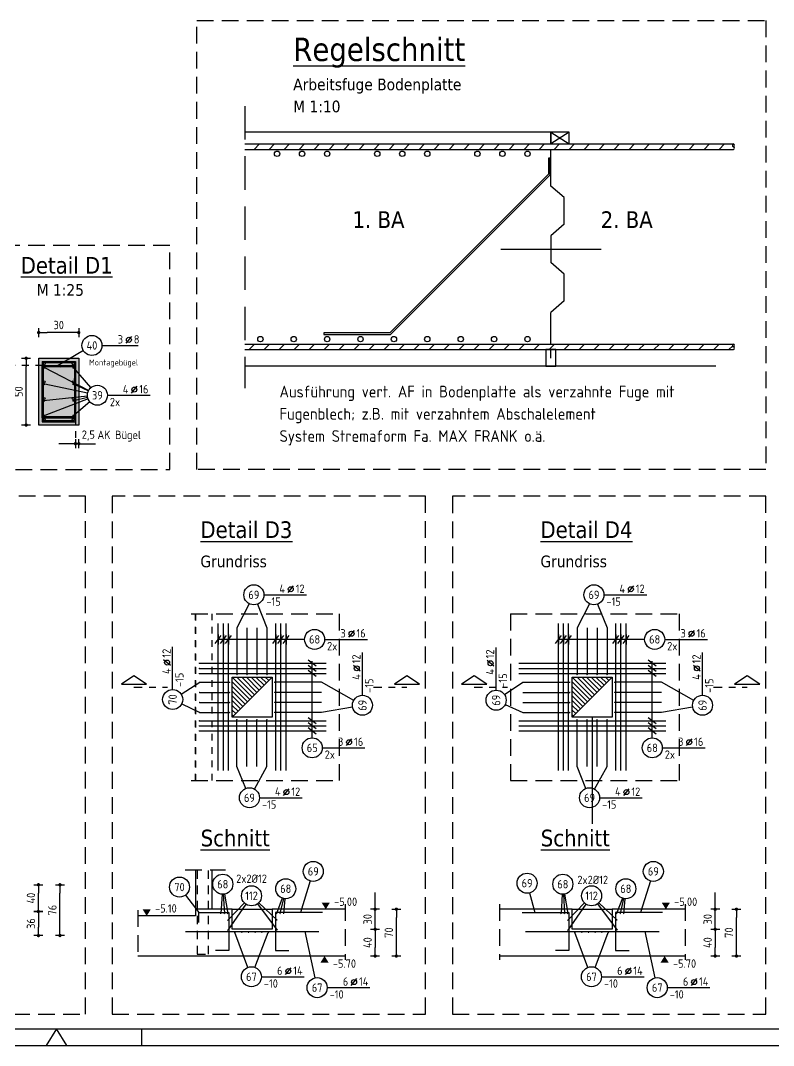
# Model space of a CAD drawing. Extents: x -59 to 99, y -34 to 56.
# Drawn here: x 38.64 to 49.92, y 0 to 15.34 of the extents above; entities that cross this region are included whole.
import ezdxf
from ezdxf.enums import TextEntityAlignment as Align

# ---------------------------------------------------------------- set-up
doc = ezdxf.new("R2010")
doc.units = 0
doc.header["$LTSCALE"] = 0.5
for name, pattern in [('AUSGEZOGEN', [1000.01, 1000, 0.01]), ('DASHDOTSMALL', [1.05, 0.5, -0.25, 0.05, -0.25]), ('DASHED', [0.75, 0.5, -0.25]), ('DASHEDX2', [1.5, 1, -0.5]), ('DOT', [0.175, 0.05, -0.125]), ('HIDDEN', [0.375, 0.25, -0.125]), ('HIDDEN2', [0.187, 0.125, -0.062]), ('HIDDENX2', [0.75, 0.5, -0.25]), ('PUNKT', [0.175, 0.05, -0.125]), ('STRICHLINIE', [0.75, 0.5, -0.25]), ('STRICHPUNKT2', [0.55, 0.25, -0.125, 0.05, -0.125])]:
    doc.linetypes.add(name, pattern=pattern)
for name, color, linetype in [('AFB', 7, 'Continuous'), ('AFU', 7, 'Continuous'), ('BETON', 7, 'Continuous'), ('DETAIL', 7, 'Continuous'), ('DRUEBER', 7, 'Continuous'), ('grau_dunkel', 7, 'Continuous'), ('grau_mittel', 7, 'Continuous'), ('HILFE', 7, 'Continuous'), ('koten', 7, 'Continuous'), ('MASSE', 7, 'Continuous'), ('OBJEKT', 7, 'Continuous'), ('RAHMEN', 7, 'Continuous'), ('RND', 7, 'Continuous'), ('RND-1', 7, 'Continuous'), ('SCHNITTE', 7, 'Continuous'), ('SCHRAFF', 7, 'Continuous'), ('SFP_Hilfe', 7, 'Continuous'), ('STAHL', 7, 'Continuous'), ('TEXT', 7, 'Continuous'), ('Versprung oberseitig', 7, 'Continuous')]:
    doc.layers.add(name, color=color, linetype=linetype)
doc.layers.add('NOPLOT', color=7, linetype='Continuous', plot=False)
doc.styles.add('helv', font='tahoma.ttf')
doc.styles.add('txt', font='isocp.shx')
doc.linetypes.add('AFU_50K', pattern='A,0.15,["/",Standard,S=0.2,R=0,X=-0.01,Y=-0.1],0.07,["/",Standard,S=0.2,R=0,X=-0.01,Y=-0.1],0.15', length=0.37)
doc.dimstyles.new('DOT_I', dxfattribs={"dimscale": 0.5, "dimtxt": 0.25, "dimasz": 0.25, "dimexe": 0.1, "dimexo": 0.3, "dimgap": 0.1, "dimtad": 1, "dimdec": 3, "dimzin": 3, "dimtxsty": 'txt', "dimblk": 'DOT', "dimblk1": 'DOT', "dimblk2": 'DOT', "dimsah": 1, "dimcen": 0.1, "dimse1": 1, "dimse2": 1, "dimazin": 0, "dimtfac": 1, "dimtdec": 4, "dimtix": 1, "dimtmove": 2, "dimatfit": 3, "dimfxl": 0, "dimtvp": 1, "dimtolj": 1, "dimtzin": 0, "dimarcsym": 0})
pattern_1 = [(45, (-157.40828, 42.63199), (-0.1122532, 0.1122532), [])]

# ---------------------------------------------------------------- blocks, each defined once
blk = doc.blocks.new('DOT')
at = {"layer": 'MASSE', "color": 7, "linetype": 'Continuous'}
for p, q in [((0, 0), (-1, 0)), ((0, 0.54), (0, -0.54))]:
    blk.add_line(p, q, dxfattribs=at)
at = {"layer": 'MASSE', "color": 7, "linetype": 'Continuous', "const_width": 0.2}
blk.add_lwpolyline([(-0.1, 0, 1), (0.1, 0, 1)], format="xyb", close=True, dxfattribs=at)
blk = doc.blocks.new('*D42')
at = {"layer": 'Defpoints', "color": 0, "linetype": 'AUSGEZOGEN', "transparency": 16777216}
for p in [(38.725, 10.283), (38.725, 10.283), (38.725, 9.283)]:
    blk.add_point(p, dxfattribs=at)
at = {"layer": 'MASSE', "color": 0, "linetype": 'AUSGEZOGEN', "lineweight": -2, "transparency": 16777216}
blk.add_line((38.725, 9.408), (38.725, 10.158), dxfattribs=at)
at = {"layer": 'MASSE', "color": 0, "linetype": 'AUSGEZOGEN', "lineweight": -2, "transparency": 16777216, "xscale": 0.125, "yscale": 0.125, "zscale": 0.125}
for p, rotation in [((38.725, 10.283), 90), ((38.725, 9.283), 270)]:
    blk.add_blockref('DOT', p, dxfattribs=dict(at, rotation=rotation))
at = {"layer": 'MASSE', "color": 0, "linetype": 'AUSGEZOGEN', "transparency": 16777216, "insert": (38.612, 9.783), "char_height": 0.125, "attachment_point": 5, "rotation": 90, "style": 'txt'}
blk.add_mtext('\\A1;50', dxfattribs=at)
blk = doc.blocks.new('*D43')
at = {"layer": 'Defpoints', "color": 0, "linetype": 'AUSGEZOGEN', "transparency": 16777216}
for p in [(38.913, 10.667), (38.913, 10.667), (39.513, 10.667)]:
    blk.add_point(p, dxfattribs=at)
at = {"layer": 'MASSE', "color": 0, "linetype": 'AUSGEZOGEN', "lineweight": -2, "transparency": 16777216}
blk.add_line((39.388, 10.667), (39.038, 10.667), dxfattribs=at)
at = {"layer": 'MASSE', "color": 0, "linetype": 'AUSGEZOGEN', "lineweight": -2, "transparency": 16777216, "xscale": 0.125, "yscale": 0.125, "zscale": 0.125, "rotation": 180}
blk.add_blockref('DOT', (38.913, 10.667), dxfattribs=at)
at = {"layer": 'MASSE', "color": 0, "linetype": 'AUSGEZOGEN', "lineweight": -2, "transparency": 16777216, "xscale": 0.125, "yscale": 0.125, "zscale": 0.125}
blk.add_blockref('DOT', (39.513, 10.667), dxfattribs=at)
at = {"layer": 'MASSE', "color": 0, "linetype": 'AUSGEZOGEN', "transparency": 16777216, "insert": (39.213, 10.78), "char_height": 0.125, "attachment_point": 5, "style": 'txt'}
blk.add_mtext('\\A1;30', dxfattribs=at)
blk = doc.blocks.new('*D45')
at = {"layer": 'Defpoints', "color": 0, "linetype": 'AUSGEZOGEN', "transparency": 16777216}
for p in [(39.463, 9.004), (39.463, 9.004), (39.513, 9.004)]:
    blk.add_point(p, dxfattribs=at)
at = {"layer": 'MASSE', "color": 0, "linetype": 'AUSGEZOGEN', "lineweight": -2, "transparency": 16777216}
for p, q in [((39.338, 9.004), (39.213, 9.004)), ((39.513, 9.004), (39.463, 9.004)), ((39.638, 9.004), (39.763, 9.004))]:
    blk.add_line(p, q, dxfattribs=at)
at = {"layer": 'MASSE', "color": 0, "linetype": 'AUSGEZOGEN', "lineweight": -2, "transparency": 16777216, "xscale": 0.125, "yscale": 0.125, "zscale": 0.125}
blk.add_blockref('DOT', (39.463, 9.004), dxfattribs=at)
at = {"layer": 'MASSE', "color": 0, "linetype": 'AUSGEZOGEN', "lineweight": -2, "transparency": 16777216, "xscale": 0.125, "yscale": 0.125, "zscale": 0.125, "rotation": 180}
blk.add_blockref('DOT', (39.513, 9.004), dxfattribs=at)
at = {"layer": 'MASSE', "color": 0, "linetype": 'AUSGEZOGEN', "transparency": 16777216, "insert": (39.656, 9.126), "char_height": 0.125, "attachment_point": 5, "style": 'txt'}
blk.add_mtext('\\A1;2,5', dxfattribs=at)
blk = doc.blocks.new('RND_LEI')
at = {"layer": 'RND', "color": 7, "linetype": 'Continuous'}
blk.add_line((1.022, 0.066), (1.19, 0.27), dxfattribs=at)
for centre, radius in [((0, 0), 0.3), ((1.106, 0.168), 0.075)]:
    blk.add_circle(centre, radius, dxfattribs=at)
at = {"layer": 'RND', "color": 7, "linetype": 'Continuous', "style": 'txt'}
blk.add_attdef('ANZ', text='', height=0.25, dxfattribs=at).set_placement((0.931, 0.057), align=Align.RIGHT)
for tag, p in [('DUM', (1.253, 0.057)), ('ABSTD', (1.674, 0.057)), ('POSTXT', (0.374, -0.327))]:
    blk.add_attdef(tag, p, '', height=0.25, dxfattribs=at)
blk.add_attdef('POSL', text='', height=0.25, dxfattribs=at).set_placement((0, 0), align=Align.MIDDLE)
blk = doc.blocks.new('*D59')
at = {"layer": 'Defpoints', "color": 0, "linetype": 'AUSGEZOGEN', "transparency": 16777216}
for p in [(38.909, 2.405), (38.909, 2.405), (38.909, 2.005)]:
    blk.add_point(p, dxfattribs=at)
at = {"layer": 'MASSE', "color": 0, "linetype": 'AUSGEZOGEN', "lineweight": -2, "transparency": 16777216}
blk.add_line((38.909, 2.13), (38.909, 2.28), dxfattribs=at)
at = {"layer": 'MASSE', "color": 0, "linetype": 'AUSGEZOGEN', "lineweight": -2, "transparency": 16777216, "xscale": 0.125, "yscale": 0.125, "zscale": 0.125}
for p, rotation in [((38.909, 2.405), 90), ((38.909, 2.005), 270)]:
    blk.add_blockref('DOT', p, dxfattribs=dict(at, rotation=rotation))
at = {"layer": 'MASSE', "color": 0, "linetype": 'AUSGEZOGEN', "transparency": 16777216, "insert": (38.797, 2.205), "char_height": 0.125, "attachment_point": 5, "rotation": 90, "style": 'txt'}
blk.add_mtext('\\A1;40', dxfattribs=at)
blk = doc.blocks.new('*D60')
at = {"layer": 'Defpoints', "color": 0, "linetype": 'AUSGEZOGEN', "transparency": 16777216}
for p in [(38.909, 2.005), (38.909, 1.645), (38.909, 1.645)]:
    blk.add_point(p, dxfattribs=at)
at = {"layer": 'MASSE', "color": 0, "linetype": 'AUSGEZOGEN', "lineweight": -2, "transparency": 16777216}
blk.add_line((38.909, 1.88), (38.909, 1.77), dxfattribs=at)
at = {"layer": 'MASSE', "color": 0, "linetype": 'AUSGEZOGEN', "lineweight": -2, "transparency": 16777216, "xscale": 0.125, "yscale": 0.125, "zscale": 0.125}
for p, rotation in [((38.909, 2.005), 90), ((38.909, 1.645), 270)]:
    blk.add_blockref('DOT', p, dxfattribs=dict(at, rotation=rotation))
at = {"layer": 'MASSE', "color": 0, "linetype": 'AUSGEZOGEN', "transparency": 16777216, "insert": (38.797, 1.825), "char_height": 0.125, "attachment_point": 5, "rotation": 90, "style": 'txt'}
blk.add_mtext('\\A1;36', dxfattribs=at)
blk = doc.blocks.new('*D61')
at = {"layer": 'Defpoints', "color": 0, "linetype": 'AUSGEZOGEN', "transparency": 16777216}
for p in [(39.231, 2.405), (39.231, 2.405), (39.231, 1.645)]:
    blk.add_point(p, dxfattribs=at)
at = {"layer": 'MASSE', "color": 0, "linetype": 'AUSGEZOGEN', "lineweight": -2, "transparency": 16777216}
blk.add_line((39.231, 1.77), (39.231, 2.28), dxfattribs=at)
at = {"layer": 'MASSE', "color": 0, "linetype": 'AUSGEZOGEN', "lineweight": -2, "transparency": 16777216, "xscale": 0.125, "yscale": 0.125, "zscale": 0.125}
for p, rotation in [((39.231, 2.405), 90), ((39.231, 1.645), 270)]:
    blk.add_blockref('DOT', p, dxfattribs=dict(at, rotation=rotation))
at = {"layer": 'MASSE', "color": 0, "linetype": 'AUSGEZOGEN', "transparency": 16777216, "insert": (39.118, 2.025), "char_height": 0.125, "attachment_point": 5, "rotation": 90, "style": 'txt'}
blk.add_mtext('\\A1;76', dxfattribs=at)
blk = doc.blocks.new('okrd_o')
at = {"layer": 'koten', "color": 7, "linetype": 'Continuous'}
blk.add_solid([(-0.125, 0.202), (0.125, 0.202), (0, 0)], dxfattribs=at)
at = {"layer": 'koten', "style": 'txt'}
blk.add_attdef('OKRD', (0.25, 0.1), '', height=0.25, dxfattribs=at)
blk = doc.blocks.new('okrd_u')
at = {"layer": 'koten', "color": 7, "linetype": 'Continuous'}
blk.add_solid([(-0.125, -0.202), (0.125, -0.202), (0, 0)], dxfattribs=at)
at = {"layer": 'koten', "style": 'txt'}
blk.add_attdef('OKRD', (0.25, -0.35), '', height=0.25, dxfattribs=at)
blk = doc.blocks.new('lei_gre')
at = {"layer": 'RND', "color": 7, "linetype": 'Continuous'}
for p, q in [((-0.09, -0.12), (0.09, 0.12)), ((0, 0.15), (0, -0.15))]:
    blk.add_line(p, q, dxfattribs=at)
blk = doc.blocks.new('RND_HIN')
at = {"layer": 'RND', "color": 7, "linetype": 'Continuous'}
blk.add_circle((0, 0), 0.3, dxfattribs=at)
at = {"layer": 'RND', "color": 7, "linetype": 'Continuous', "style": 'txt'}
blk.add_attdef('POSI', text='', height=0.25, dxfattribs=at).set_placement((0, 0), align=Align.MIDDLE)
blk = doc.blocks.new('*D62')
at = {"layer": 'Defpoints', "color": 0, "linetype": 'AUSGEZOGEN', "transparency": 16777216}
for p in [(43.95, 2.039), (43.95, 2.039), (43.95, 1.739)]:
    blk.add_point(p, dxfattribs=at)
at = {"layer": 'MASSE', "color": 0, "linetype": 'AUSGEZOGEN', "lineweight": -2, "transparency": 16777216}
for p, q in [((43.95, 2.164), (43.95, 2.289)), ((43.95, 1.739), (43.95, 2.039)), ((43.95, 1.614), (43.95, 1.489))]:
    blk.add_line(p, q, dxfattribs=at)
at = {"layer": 'MASSE', "color": 0, "linetype": 'AUSGEZOGEN', "lineweight": -2, "transparency": 16777216, "xscale": 0.125, "yscale": 0.125, "zscale": 0.125}
for p, rotation in [((43.95, 2.039), 270), ((43.95, 1.739), 90)]:
    blk.add_blockref('DOT', p, dxfattribs=dict(at, rotation=rotation))
at = {"layer": 'MASSE', "color": 0, "linetype": 'AUSGEZOGEN', "transparency": 16777216, "insert": (43.837, 1.889), "char_height": 0.125, "attachment_point": 5, "rotation": 90, "style": 'txt'}
blk.add_mtext('\\A1;30', dxfattribs=at)
blk = doc.blocks.new('*D63')
at = {"layer": 'Defpoints', "color": 0, "linetype": 'AUSGEZOGEN', "transparency": 16777216}
for p in [(43.95, 1.739), (43.95, 1.339), (43.95, 1.339)]:
    blk.add_point(p, dxfattribs=at)
at = {"layer": 'MASSE', "color": 0, "linetype": 'AUSGEZOGEN', "lineweight": -2, "transparency": 16777216}
blk.add_line((43.95, 1.614), (43.95, 1.464), dxfattribs=at)
at = {"layer": 'MASSE', "color": 0, "linetype": 'AUSGEZOGEN', "lineweight": -2, "transparency": 16777216, "xscale": 0.125, "yscale": 0.125, "zscale": 0.125}
for p, rotation in [((43.95, 1.739), 90), ((43.95, 1.339), 270)]:
    blk.add_blockref('DOT', p, dxfattribs=dict(at, rotation=rotation))
at = {"layer": 'MASSE', "color": 0, "linetype": 'AUSGEZOGEN', "transparency": 16777216, "insert": (43.837, 1.539), "char_height": 0.125, "attachment_point": 5, "rotation": 90, "style": 'txt'}
blk.add_mtext('\\A1;40', dxfattribs=at)
blk = doc.blocks.new('*D64')
at = {"layer": 'Defpoints', "color": 0, "linetype": 'AUSGEZOGEN', "transparency": 16777216}
for p in [(44.268, 2.039), (44.268, 2.039), (44.268, 1.339)]:
    blk.add_point(p, dxfattribs=at)
at = {"layer": 'MASSE', "color": 0, "linetype": 'AUSGEZOGEN', "lineweight": -2, "transparency": 16777216}
blk.add_line((44.268, 1.464), (44.268, 1.914), dxfattribs=at)
at = {"layer": 'MASSE', "color": 0, "linetype": 'AUSGEZOGEN', "lineweight": -2, "transparency": 16777216, "xscale": 0.125, "yscale": 0.125, "zscale": 0.125}
for p, rotation in [((44.268, 2.039), 90), ((44.268, 1.339), 270)]:
    blk.add_blockref('DOT', p, dxfattribs=dict(at, rotation=rotation))
at = {"layer": 'MASSE', "color": 0, "linetype": 'AUSGEZOGEN', "transparency": 16777216, "insert": (44.155, 1.689), "char_height": 0.125, "attachment_point": 5, "rotation": 90, "style": 'txt'}
blk.add_mtext('\\A1;70', dxfattribs=at)
blk = doc.blocks.new('SCHN-2')
at = {"layer": 'SCHNITTE', "color": 6, "linetype": 'Continuous'}
blk.add_lwpolyline([(0.378, 0.088), (0, 0.34), (-0.378, 0.088)], close=True, dxfattribs=at)
at = {"layer": 'SCHNITTE', "color": 1, "linetype": 'DASHDOTSMALL', "style": 'helv'}
blk.add_attdef('SCHN-2', text='', height=0.35, dxfattribs=at).set_placement((0, 0.45), align=Align.CENTER)
blk = doc.blocks.new('*D65')
at = {"layer": 'Defpoints', "color": 0, "linetype": 'AUSGEZOGEN', "transparency": 16777216}
for p in [(49.042, 2.039), (49.042, 2.039), (49.042, 1.739)]:
    blk.add_point(p, dxfattribs=at)
at = {"layer": 'MASSE', "color": 0, "linetype": 'AUSGEZOGEN', "lineweight": -2, "transparency": 16777216}
for p, q in [((49.042, 2.164), (49.042, 2.289)), ((49.042, 1.739), (49.042, 2.039)), ((49.042, 1.614), (49.042, 1.489))]:
    blk.add_line(p, q, dxfattribs=at)
at = {"layer": 'MASSE', "color": 0, "linetype": 'AUSGEZOGEN', "lineweight": -2, "transparency": 16777216, "xscale": 0.125, "yscale": 0.125, "zscale": 0.125}
for p, rotation in [((49.042, 2.039), 270), ((49.042, 1.739), 90)]:
    blk.add_blockref('DOT', p, dxfattribs=dict(at, rotation=rotation))
at = {"layer": 'MASSE', "color": 0, "linetype": 'AUSGEZOGEN', "transparency": 16777216, "insert": (48.929, 1.889), "char_height": 0.125, "attachment_point": 5, "rotation": 90, "style": 'txt'}
blk.add_mtext('\\A1;30', dxfattribs=at)
blk = doc.blocks.new('*D66')
at = {"layer": 'Defpoints', "color": 0, "linetype": 'AUSGEZOGEN', "transparency": 16777216}
for p in [(49.042, 1.739), (49.042, 1.339), (49.042, 1.339)]:
    blk.add_point(p, dxfattribs=at)
at = {"layer": 'MASSE', "color": 0, "linetype": 'AUSGEZOGEN', "lineweight": -2, "transparency": 16777216}
blk.add_line((49.042, 1.614), (49.042, 1.464), dxfattribs=at)
at = {"layer": 'MASSE', "color": 0, "linetype": 'AUSGEZOGEN', "lineweight": -2, "transparency": 16777216, "xscale": 0.125, "yscale": 0.125, "zscale": 0.125}
for p, rotation in [((49.042, 1.739), 90), ((49.042, 1.339), 270)]:
    blk.add_blockref('DOT', p, dxfattribs=dict(at, rotation=rotation))
at = {"layer": 'MASSE', "color": 0, "linetype": 'AUSGEZOGEN', "transparency": 16777216, "insert": (48.929, 1.539), "char_height": 0.125, "attachment_point": 5, "rotation": 90, "style": 'txt'}
blk.add_mtext('\\A1;40', dxfattribs=at)
blk = doc.blocks.new('*D67')
at = {"layer": 'Defpoints', "color": 0, "linetype": 'AUSGEZOGEN', "transparency": 16777216}
for p in [(49.36, 2.039), (49.36, 2.039), (49.36, 1.339)]:
    blk.add_point(p, dxfattribs=at)
at = {"layer": 'MASSE', "color": 0, "linetype": 'AUSGEZOGEN', "lineweight": -2, "transparency": 16777216}
blk.add_line((49.36, 1.464), (49.36, 1.914), dxfattribs=at)
at = {"layer": 'MASSE', "color": 0, "linetype": 'AUSGEZOGEN', "lineweight": -2, "transparency": 16777216, "xscale": 0.125, "yscale": 0.125, "zscale": 0.125}
for p, rotation in [((49.36, 2.039), 90), ((49.36, 1.339), 270)]:
    blk.add_blockref('DOT', p, dxfattribs=dict(at, rotation=rotation))
at = {"layer": 'MASSE', "color": 0, "linetype": 'AUSGEZOGEN', "transparency": 16777216, "insert": (49.247, 1.689), "char_height": 0.125, "attachment_point": 5, "rotation": 90, "style": 'txt'}
blk.add_mtext('\\A1;70', dxfattribs=at)
blk = doc.blocks.new('A0-19-5')
at = {"color": 7, "linetype": 'Continuous'}
for p, q in [((78.355, 0.5), (78.045, 0)), ((78.665, 0), (78.355, 0.5))]:
    blk.add_line(p, q, dxfattribs=at)
at = {"layer": 'RAHMEN', "color": 5}
blk.add_line((2, 0.5), (137.4, 0.5), dxfattribs=at)
at = {"layer": 'RAHMEN', "color": 7}
blk.add_line((80.9, 0.5), (80.9, 0), dxfattribs=at)
at = {"layer": 'RAHMEN', "color": 7, "linetype": 'Continuous'}
blk.add_line((0, 0), (137.9, 0), dxfattribs=at)

msp = doc.modelspace()

# ---------------------------------------------------------------- hatches: boundary and pattern name
at = {"layer": 'grau_dunkel', "linetype": 'AUSGEZOGEN'}
h = msp.add_hatch(dxfattribs=at)
h.set_pattern_fill('ANSI31', color=171, scale=0.4, angle=90, style=0, double=1)
h.set_pattern_definition([(135, (-41.05097, 547.568687), (-0.035355339, -0.035355339), [])])
h.paths.add_polyline_path([(42.40896, 5.51215), (41.80896, 5.51215), (41.80896, 4.91215)])
h = msp.add_hatch(dxfattribs=at)
h.set_pattern_fill('ANSI31', color=171, scale=0.4, angle=90, style=0, double=1)
h.set_pattern_definition([(135, (-35.959084, 547.568687), (-0.035355339, -0.035355339), [])])
h.paths.add_polyline_path([(47.50084, 5.51215), (46.90084, 5.51215), (46.90084, 4.91215)])
at = {"layer": 'grau_mittel'}
msp.add_hatch(color=61, dxfattribs=at).paths.add_polyline_path([(39.51285, 10.28303), (38.91285, 10.28303), (38.91285, 9.28303), (39.51285, 9.28303)])
at = {"layer": 'SCHRAFF', "linetype": 'AUSGEZOGEN'}
h = msp.add_hatch(dxfattribs=at)
h.set_pattern_fill('ANSI31', color=171, scale=0.05, style=0, double=1)
h.set_pattern_definition(pattern_1)
h.paths.add_polyline_path([(49.31443, 13.48847), (41.9982, 13.48847), (41.9982, 13.40847), (49.31443, 13.40847, 0.76512837), (49.31443, 13.44847, -0.76512837)])
h = msp.add_hatch(dxfattribs=at)
h.set_pattern_fill('ANSI31', color=171, scale=0.05, style=0, double=1)
h.set_pattern_definition(pattern_1)
h.paths.add_polyline_path([(49.31443, 10.49347), (41.9982, 10.49347), (41.9982, 10.41347), (49.31443, 10.41347, 0.76512837), (49.31443, 10.45347, -0.76512837)])

# ---------------------------------------------------------------- linework, layer by layer
at = {"layer": 'AFB', "color": 5, "linetype": 'AUSGEZOGEN'}
msp.add_line((45.83282, 11.91347), (47.33282, 11.91347), dxfattribs=at)
at = {"layer": 'AFU', "color": 8, "linetype": 'AFU_50K'}
msp.add_line((41.50896, 2.03856), (41.25896, 2.03856), dxfattribs=at)
at = {"layer": 'BETON', "color": 6, "linetype": 'AUSGEZOGEN'}
for p, q in [((46.58279, 13.66347), (41.9982, 13.66347)), ((49.05055, 10.16347), (41.9982, 10.16347)), ((41.80896, 2.03856), (41.50896, 2.03856)), ((41.80896, 1.73856), (41.80896, 2.03856)), ((43.49913, 2.03856), (42.40896, 2.03856)), ((42.40896, 2.03856), (42.40896, 1.73856)), ((46.90084, 2.03856), (45.81067, 2.03856)), ((46.90084, 1.73856), (46.90084, 2.03856)), ((48.59102, 2.03856), (47.50084, 2.03856)), ((47.50084, 2.03856), (47.50084, 1.73856)), ((41.25896, 1.93856), (40.39923, 1.93856)), ((42.40896, 1.73856), (41.80896, 1.73856)), ((47.50084, 1.73856), (46.90084, 1.73856)), ((43.49913, 1.33856), (40.39923, 1.33856)), ((48.59102, 1.33856), (45.81067, 1.33856))]:
    msp.add_line(p, q, dxfattribs=at)
at = {"layer": 'BETON', "color": 6, "linetype": 'AUSGEZOGEN', "lineweight": -2}
for p, q in [((41.25896, 2.62907), (41.25896, 1.93856)), ((41.50896, 2.03856), (41.50896, 2.62907))]:
    msp.add_line(p, q, dxfattribs=at)
msp.add_lwpolyline([(38.91285, 10.28303), (39.51285, 10.28303), (39.51285, 9.28303), (38.91285, 9.28303)], close=True, dxfattribs=at)
at = {"layer": 'BETON', "color": 6, "linetype": 'AUSGEZOGEN'}
for points in [[(41.80896, 5.51215), (42.40896, 5.51215), (42.40896, 4.91215), (41.80896, 4.91215)], [(46.90084, 5.51215), (47.50084, 5.51215), (47.50084, 4.91215), (46.90084, 4.91215)]]:
    msp.add_lwpolyline(points, close=True, dxfattribs=at)
at = {"layer": 'DETAIL', "color": 102, "linetype": 'STRICHLINIE'}
for points in [[(41.27841, 8.6172), (41.27841, 15.33629), (49.7982, 15.33629), (49.7982, 8.6172)], [(37.81507, 11.97004), (37.81507, 8.6172), (40.87841, 8.6172), (40.87841, 11.97004)], [(35.15339, 0.46875), (39.61442, 0.46875), (39.61442, 8.2172), (35.15339, 8.2172)], [(40.01442, 0.46875), (44.70631, 0.46875), (44.70631, 8.2172), (40.01442, 8.2172)], [(45.10631, 0.46875), (49.7982, 0.46875), (49.7982, 8.2172), (45.10631, 8.2172)]]:
    msp.add_lwpolyline(points, close=True, dxfattribs=at)
at = {"layer": 'DRUEBER', "color": 7, "linetype": 'PUNKT', "lineweight": -2}
for p, q in [((41.25896, 6.45927), (41.25896, 3.96502)), ((41.50896, 3.96502), (41.50896, 6.45927))]:
    msp.add_line(p, q, dxfattribs=at)
at = {"layer": 'grau_dunkel', "color": 171, "linetype": 'AUSGEZOGEN'}
for p, q in [((42.40896, 5.51215), (41.80896, 4.91215)), ((47.50084, 5.51215), (46.90084, 4.91215))]:
    msp.add_line(p, q, dxfattribs=at)
at = {"layer": 'HILFE', "color": 102, "linetype": 'AUSGEZOGEN'}
for p, q in [((46.58279, 13.66347), (46.85782, 13.48847)), ((46.58282, 13.48847), (46.58279, 13.66347)), ((46.85782, 13.66347), (46.58282, 13.48847)), ((46.58291, 12.85985), (46.58283, 13.40847)), ((46.78284, 12.68669), (46.58291, 12.85985)), ((46.78284, 12.28669), (46.78284, 12.68669)), ((46.78284, 12.28669), (46.58282, 12.11347)), ((46.58282, 12.11347), (46.58282, 11.71347)), ((46.7828, 11.54028), (46.58282, 11.71347)), ((46.7828, 11.14028), (46.7828, 11.54028)), ((46.7828, 11.14028), (46.58274, 10.96704)), ((46.58281, 10.49347), (46.58274, 10.96704)), ((46.58277, 10.32238), (46.58277, 10.32238)), ((46.58286, 10.2865), (46.58282, 10.41347))]:
    msp.add_line(p, q, dxfattribs=at)
at = {"layer": 'HILFE', "color": 102, "linetype": 'DOT'}
for p, q in [((38.96285, 10.17303), (38.44228, 10.17303)), ((39.46285, 9.39303), (39.46285, 8.99843))]:
    msp.add_line(p, q, dxfattribs=at)
at = {"layer": 'HILFE', "color": 102, "linetype": 'HIDDENX2'}
for p, q in [((41.19389, 6.45927), (43.41182, 6.45927)), ((43.41182, 6.45927), (43.41182, 3.96502)), ((45.97471, 6.45927), (45.97471, 3.96502)), ((45.97471, 6.45927), (48.50371, 6.45927)), ((48.50371, 6.45927), (48.50371, 3.96502)), ((41.19389, 3.96502), (43.41182, 3.96502)), ((45.97471, 3.96502), (48.50371, 3.96502))]:
    msp.add_line(p, q, dxfattribs=at)
at = {"layer": 'HILFE', "color": 102, "linetype": 'AUSGEZOGEN'}
for centre, start, end in [((49.31985, 13.46847), 105.158744, 254.841256), ((49.30902, 13.46847), 285.158744, 74.841256), ((49.30902, 13.42847), 285.158744, 74.841256), ((49.31985, 10.47347), 105.158744, 254.841256), ((49.30902, 10.47347), 285.158744, 74.841256), ((49.30902, 10.43347), 285.158744, 74.841256)]:
    msp.add_arc(centre, 0.02072, start, end, dxfattribs=at)
at = {"layer": 'NOPLOT', "color": 191, "linetype": 'AUSGEZOGEN'}
for p, q in [((38.96285, 10.23303), (38.96285, 9.33303)), ((38.96285, 10.23303), (39.46285, 10.23303)), ((38.96285, 10.17303), (39.46285, 10.17303)), ((38.96285, 10.15703), (39.46285, 10.15703)), ((38.97885, 10.21703), (39.44685, 10.21703)), ((38.97885, 10.21703), (38.97885, 9.34903)), ((39.44685, 10.21703), (39.44685, 9.34903)), ((39.46285, 10.23303), (39.46285, 9.33303)), ((38.96285, 9.40903), (39.46285, 9.40903)), ((38.96285, 9.39303), (39.46285, 9.39303)), ((38.96285, 9.33303), (39.46285, 9.33303)), ((38.97885, 9.34903), (39.44685, 9.34903)), ((47.20084, 4.91215), (47.20084, 3.31527))]:
    msp.add_line(p, q, dxfattribs=at)
at = {"layer": 'NOPLOT', "color": 191, "linetype": 'Continuous'}
for p, q in [((42.40896, 5.51215), (41.80896, 4.91215)), ((47.50084, 5.51215), (46.90084, 4.91215))]:
    msp.add_line(p, q, dxfattribs=at)
for points in [[(41.80896, 5.51215), (42.40896, 5.51215), (42.40896, 4.91215), (41.80896, 4.91215)], [(46.90084, 5.51215), (47.50084, 5.51215), (47.50084, 4.91215), (46.90084, 4.91215)]]:
    msp.add_lwpolyline(points, close=True, dxfattribs=at)
for centre in [(38.99485, 10.20103), (39.43085, 10.20103), (38.99485, 9.9289), (39.43085, 9.9289), (38.99485, 9.67999), (39.43085, 9.67999), (38.99485, 9.36503), (39.43085, 9.36503)]:
    msp.add_circle(centre, 0.016, dxfattribs=at)
at = {"layer": 'OBJEKT', "color": 7, "linetype": 'AUSGEZOGEN'}
for p, q in [((41.80896, 2.03856), (42.40896, 2.03856)), ((46.90084, 2.03856), (47.50084, 2.03856))]:
    msp.add_line(p, q, dxfattribs=at)
for points in [[(46.58282, 13.48847), (46.85782, 13.48847), (46.85782, 13.66347), (46.58282, 13.66347)], [(46.50786, 10.16347), (46.65786, 10.16347), (46.65786, 10.41347), (46.50786, 10.41347)]]:
    msp.add_lwpolyline(points, close=True, dxfattribs=at)
at = {"layer": 'RND', "color": 7, "linetype": 'AUSGEZOGEN'}
for p, q in [((39.86028, 10.4744), (40.40028, 10.4744)), ((39.94149, 9.72909), (40.58149, 9.72909)), ((42.28478, 6.74319), (42.92478, 6.74319)), ((47.37667, 6.74319), (48.01667, 6.74319)), ((43.19381, 6.07661), (43.83381, 6.07661)), ((48.2857, 6.07661), (48.9257, 6.07661)), ((40.91867, 5.3268), (40.91867, 5.9668)), ((43.76008, 5.2401), (43.76008, 5.8801)), ((45.76182, 5.31623), (45.76182, 5.95623)), ((48.85197, 5.2401), (48.85197, 5.8801)), ((43.15825, 4.45383), (43.79825, 4.45383)), ((48.25014, 4.45383), (48.89014, 4.45383)), ((42.21888, 3.70672), (42.85888, 3.70672)), ((47.31077, 3.70672), (47.95077, 3.70672)), ((42.24761, 1.02856), (42.88761, 1.02856)), ((47.3395, 1.02856), (47.9795, 1.02856)), ((43.23203, 0.86553), (43.87203, 0.86553)), ((48.32392, 0.86553), (48.96392, 0.86553))]:
    msp.add_line(p, q, dxfattribs=at)
at = {"layer": 'RND', "color": 102, "linetype": 'AUSGEZOGEN'}
for p, q in [((39.58141, 10.39765), (39.20427, 10.17303)), ((39.65854, 9.79853), (39.00285, 10.14103)), ((39.69394, 9.84304), (39.43885, 10.14103)), ((39.64473, 9.7601), (39.00285, 9.89573)), ((39.65587, 9.79318), (39.43885, 9.89573)), ((39.64225, 9.714), (38.98685, 9.64777)), ((39.65153, 9.67513), (39.00285, 9.42503)), ((39.64533, 9.69538), (39.43885, 9.64777)), ((39.67789, 9.63114), (39.43885, 9.42503)), ((42.06623, 6.60977), (41.88084, 6.24894)), ((42.19009, 6.60376), (42.33084, 6.24894)), ((47.15812, 6.60977), (46.97273, 6.24894)), ((47.28198, 6.60376), (47.42273, 6.24894)), ((42.89381, 6.07661), (41.59227, 6.07661)), ((47.9857, 6.07661), (46.68415, 6.07661)), ((43.00825, 4.60383), (43.00825, 5.74976)), ((48.10014, 4.60383), (48.10014, 5.74976)), ((41.0456, 5.25673), (41.32716, 5.43404)), ((43.6292, 5.16337), (43.14575, 5.43404)), ((45.88668, 5.24936), (46.16404, 5.43404)), ((48.72108, 5.16337), (48.23764, 5.43404)), ((41.05433, 5.11279), (41.32716, 4.98404)), ((43.61227, 5.06458), (43.14575, 4.98404)), ((45.89846, 5.10434), (46.16404, 4.98404)), ((48.70415, 5.06458), (48.23764, 4.98404)), ((42.01303, 3.84593), (41.88084, 4.17535)), ((42.14207, 3.83765), (42.33084, 4.17535)), ((47.10491, 3.84593), (46.97273, 4.17535)), ((47.23396, 3.83765), (47.42273, 4.17535)), ((42.97949, 2.46182), (42.83347, 1.99015)), ((48.07138, 2.46182), (47.92536, 1.99015)), ((41.11143, 2.25099), (41.30818, 1.99015)), ((41.65957, 2.26387), (41.64136, 1.97279)), ((41.67706, 2.2638), (41.69286, 1.97279)), ((41.69423, 2.26573), (41.74435, 1.97279)), ((42.55965, 2.20503), (42.47356, 1.97279)), ((42.5778, 2.19958), (42.52505, 1.97279)), ((42.59767, 2.19634), (42.57655, 1.97279)), ((46.2634, 2.28357), (46.34044, 1.99015)), ((46.75146, 2.26387), (46.73325, 1.97279)), ((46.76895, 2.2638), (46.78475, 1.97279)), ((46.78612, 2.26573), (46.83624, 1.97279)), ((47.65153, 2.20503), (47.56544, 1.97279)), ((47.66969, 2.19958), (47.61694, 1.97279)), ((47.68956, 2.19634), (47.66844, 1.97279)), ((41.99468, 2.13219), (41.74435, 1.87381)), ((42.0141, 2.1163), (41.74435, 1.72381)), ((42.18837, 2.11941), (42.48156, 1.72381)), ((42.20742, 2.1362), (42.48156, 1.87381)), ((47.08657, 2.13219), (46.83624, 1.87381)), ((47.10598, 2.1163), (46.83624, 1.72381)), ((47.28026, 2.11941), (47.57344, 1.72381)), ((47.2993, 2.1362), (47.57344, 1.87381)), ((42.04475, 1.16894), (41.84863, 1.68973)), ((42.15085, 1.1688), (42.34863, 1.68973)), ((43.05057, 1.01219), (42.90228, 1.70356)), ((47.13663, 1.16894), (46.94052, 1.68973)), ((47.24274, 1.1688), (47.44052, 1.68973)), ((48.14246, 1.01219), (47.99417, 1.70356))]:
    msp.add_line(p, q, dxfattribs=at)
at = {"layer": 'RND', "color": 7, "linetype": 'AUSGEZOGEN'}
for points in [[(41.9982, 13.48847), (49.31443, 13.48847)], [(41.9982, 13.40847), (49.31443, 13.40847)], [(41.9982, 10.49347), (49.31443, 10.49347)], [(41.9982, 10.41347), (49.31443, 10.41347)]]:
    msp.add_lwpolyline(points, dxfattribs=at)
at = {"layer": 'RND', "color": 1, "linetype": 'AUSGEZOGEN'}
for points in [[(39.24368, 10.15386), (39.46285, 10.17303), (39.46285, 9.39303), (38.96285, 9.39303), (38.96285, 10.17303), (39.46285, 10.17303), (39.44367, 9.95387)], [(41.60177, 4.11215), (41.60177, 6.31215)], [(41.67831, 4.11215), (41.67831, 6.31215)], [(41.75485, 4.11215), (41.75485, 6.31215)], [(42.46306, 4.11215), (42.46306, 6.31215)], [(42.5396, 4.11215), (42.5396, 6.31215)], [(42.61614, 4.11215), (42.61614, 6.31215)], [(46.69366, 4.11215), (46.69366, 6.31215)], [(46.7702, 4.11215), (46.7702, 6.31215)], [(46.84674, 4.11215), (46.84674, 6.31215)], [(47.55495, 4.11215), (47.55495, 6.31215)], [(47.63149, 4.11215), (47.63149, 6.31215)], [(47.70803, 4.11215), (47.70803, 6.31215)], [(41.88084, 6.24894), (41.88084, 5.54894)], [(42.03084, 6.24894), (42.03084, 5.54894)], [(42.18084, 6.24894), (42.18084, 5.54894)], [(42.33084, 6.24894), (42.33084, 5.54894)], [(46.97273, 6.24894), (46.97273, 5.54894)], [(47.12273, 6.24894), (47.12273, 5.54894)], [(47.27273, 6.24894), (47.27273, 5.54894)], [(47.42273, 6.24894), (47.42273, 5.54894)], [(41.31715, 5.71865), (43.21715, 5.71865)], [(46.10084, 5.71865), (48.30084, 5.71865)], [(41.31715, 5.64211), (43.21715, 5.64211)], [(41.31715, 5.56558), (43.21715, 5.56558)], [(46.10084, 5.64211), (48.30084, 5.64211)], [(46.10084, 5.56558), (48.30084, 5.56558)], [(41.32216, 5.43404), (41.77216, 5.43404)], [(43.14575, 5.43404), (42.44575, 5.43404)], [(46.16404, 5.43404), (46.86404, 5.43404)], [(48.23764, 5.43404), (47.53764, 5.43404)], [(41.32216, 5.28404), (41.77216, 5.28404)], [(43.14575, 5.28404), (42.44575, 5.28404)], [(46.16404, 5.28404), (46.86404, 5.28404)], [(48.23764, 5.28404), (47.53764, 5.28404)], [(41.32216, 5.13404), (41.77216, 5.13404)], [(43.14575, 5.13404), (42.44575, 5.13404)], [(46.16404, 5.13404), (46.86404, 5.13404)], [(48.23764, 5.13404), (47.53764, 5.13404)], [(41.32216, 4.98404), (41.77216, 4.98404)], [(43.14575, 4.98404), (42.44575, 4.98404)], [(46.16404, 4.98404), (46.86404, 4.98404)], [(48.23764, 4.98404), (47.53764, 4.98404)], [(41.31715, 4.85872), (43.21715, 4.85872)], [(41.31715, 4.78218), (43.21715, 4.78218)], [(41.88084, 4.17535), (41.88084, 4.87535)], [(42.03084, 4.17535), (42.03084, 4.87535)], [(42.18084, 4.17535), (42.18084, 4.87535)], [(42.33084, 4.17535), (42.33084, 4.87535)], [(46.10084, 4.85872), (48.30084, 4.85872)], [(46.10084, 4.78218), (48.30084, 4.78218)], [(46.97273, 4.17535), (46.97273, 4.87535)], [(47.12273, 4.17535), (47.12273, 4.87535)], [(47.27273, 4.17535), (47.27273, 4.87535)], [(47.42273, 4.17535), (47.42273, 4.87535)], [(41.31715, 4.70564), (43.21715, 4.70564)], [(46.10084, 4.70564), (48.30084, 4.70564)], [(41.10896, 1.70356), (43.10896, 1.70356)], [(46.20084, 1.70356), (48.20084, 1.70356)]]:
    msp.add_lwpolyline(points, dxfattribs=at)
at = {"layer": 'RND', "color": 7, "linetype": 'AUSGEZOGEN'}
for points, const_width in [([(38.98685, 10.14103, 1), (39.00285, 10.14103, 1)], 0.016), ([(39.42285, 10.14103, 1), (39.43885, 10.14103, 1)], 0.016), ([(38.98685, 9.89573, 1), (39.00285, 9.89573, 1)], 0.016), ([(39.42285, 9.89573, 1), (39.43885, 9.89573, 1)], 0.016), ([(38.98685, 9.64777, 1), (39.00285, 9.64777, 1)], 0.016), ([(39.42285, 9.64777, 1), (39.43885, 9.64777, 1)], 0.016), ([(38.98685, 9.42503, 1), (39.00285, 9.42503, 1)], 0.016), ([(39.42285, 9.42503, 1), (39.43885, 9.42503, 1)], 0.016), ([(41.31215, 5.71865, 1), (41.32215, 5.71865, 1)], 0.01), ([(41.31215, 5.64211, 1), (41.32215, 5.64211, 1)], 0.01), ([(41.31215, 5.56558, 1), (41.32215, 5.56558, 1)], 0.01), ([(41.88084, 5.54394, -1), (41.88084, 5.55394, -1)], 0.01), ([(42.03084, 5.54394, -1), (42.03084, 5.55394, -1)], 0.01), ([(42.18084, 5.54394, -1), (42.18084, 5.55394, -1)], 0.01), ([(42.33084, 5.54394, -1), (42.33084, 5.55394, -1)], 0.01), ([(46.97273, 5.54394, -1), (46.97273, 5.55394, -1)], 0.01), ([(47.12273, 5.54394, -1), (47.12273, 5.55394, -1)], 0.01), ([(47.27273, 5.54394, -1), (47.27273, 5.55394, -1)], 0.01), ([(47.42273, 5.54394, -1), (47.42273, 5.55394, -1)], 0.01), ([(41.31716, 5.43404, 1), (41.32716, 5.43404, 1)], 0.01), ([(41.77716, 5.43404, -1), (41.76716, 5.43404, -1)], 0.01), ([(42.44075, 5.43404, 1), (42.45075, 5.43404, 1)], 0.01), ([(46.86904, 5.43404, -1), (46.85904, 5.43404, -1)], 0.01), ([(47.53264, 5.43404, 1), (47.54264, 5.43404, 1)], 0.01), ([(41.31716, 5.28404, 1), (41.32716, 5.28404, 1)], 0.01), ([(41.77716, 5.28404, -1), (41.76716, 5.28404, -1)], 0.01), ([(42.44075, 5.28404, 1), (42.45075, 5.28404, 1)], 0.01), ([(46.86904, 5.28404, -1), (46.85904, 5.28404, -1)], 0.01), ([(47.53264, 5.28404, 1), (47.54264, 5.28404, 1)], 0.01), ([(41.31716, 5.13404, 1), (41.32716, 5.13404, 1)], 0.01), ([(41.77716, 5.13404, -1), (41.76716, 5.13404, -1)], 0.01), ([(42.44075, 5.13404, 1), (42.45075, 5.13404, 1)], 0.01), ([(46.86904, 5.13404, -1), (46.85904, 5.13404, -1)], 0.01), ([(47.53264, 5.13404, 1), (47.54264, 5.13404, 1)], 0.01), ([(41.31716, 4.98404, 1), (41.32716, 4.98404, 1)], 0.01), ([(41.77716, 4.98404, -1), (41.76716, 4.98404, -1)], 0.01), ([(42.44075, 4.98404, 1), (42.45075, 4.98404, 1)], 0.01), ([(46.86904, 4.98404, -1), (46.85904, 4.98404, -1)], 0.01), ([(47.53264, 4.98404, 1), (47.54264, 4.98404, 1)], 0.01), ([(41.31215, 4.85872, 1), (41.32215, 4.85872, 1)], 0.01), ([(41.31215, 4.78218, 1), (41.32215, 4.78218, 1)], 0.01), ([(41.88084, 4.88035, 1), (41.88084, 4.87035, 1)], 0.01), ([(42.03084, 4.88035, 1), (42.03084, 4.87035, 1)], 0.01), ([(42.18084, 4.88035, 1), (42.18084, 4.87035, 1)], 0.01), ([(42.33084, 4.88035, 1), (42.33084, 4.87035, 1)], 0.01), ([(46.97273, 4.88035, 1), (46.97273, 4.87035, 1)], 0.01), ([(47.12273, 4.88035, 1), (47.12273, 4.87035, 1)], 0.01), ([(47.27273, 4.88035, 1), (47.27273, 4.87035, 1)], 0.01), ([(47.42273, 4.88035, 1), (47.42273, 4.87035, 1)], 0.01), ([(41.31215, 4.70564, 1), (41.32215, 4.70564, 1)], 0.01), ([(41.64136, 1.97279, -1), (41.63336, 1.97279, -1)], 0.008), ([(41.69286, 1.97279, -1), (41.68486, 1.97279, -1)], 0.008), ([(41.74435, 1.97279, -1), (41.73635, 1.97279, -1)], 0.008), ([(41.74435, 1.87381, -1), (41.73635, 1.87381, -1)], 0.008), ([(42.47356, 1.97279, 1), (42.48156, 1.97279, 1)], 0.008), ([(42.47356, 1.87381, 1), (42.48156, 1.87381, 1)], 0.008), ([(42.52505, 1.97279, 1), (42.53305, 1.97279, 1)], 0.008), ([(42.57655, 1.97279, 1), (42.58455, 1.97279, 1)], 0.008), ([(46.73325, 1.97279, -1), (46.72525, 1.97279, -1)], 0.008), ([(46.78475, 1.97279, -1), (46.77675, 1.97279, -1)], 0.008), ([(46.83624, 1.97279, -1), (46.82824, 1.97279, -1)], 0.008), ([(46.83624, 1.87381, -1), (46.82824, 1.87381, -1)], 0.008), ([(47.56544, 1.97279, 1), (47.57344, 1.97279, 1)], 0.008), ([(47.56544, 1.87381, 1), (47.57344, 1.87381, 1)], 0.008), ([(47.61694, 1.97279, 1), (47.62494, 1.97279, 1)], 0.008), ([(47.66844, 1.97279, 1), (47.67644, 1.97279, 1)], 0.008), ([(41.74435, 1.72381, -1), (41.73635, 1.72381, -1)], 0.008), ([(41.84863, 1.68973, 1), (41.85663, 1.68973, 1)], 0.008), ([(41.94863, 1.68973, 1), (41.95663, 1.68973, 1)], 0.008), ([(42.04863, 1.68973, 1), (42.05663, 1.68973, 1)], 0.008), ([(42.14863, 1.68973, 1), (42.15663, 1.68973, 1)], 0.008), ([(42.24863, 1.68973, 1), (42.25663, 1.68973, 1)], 0.008), ([(42.34863, 1.68973, 1), (42.35663, 1.68973, 1)], 0.008), ([(42.47356, 1.72381, 1), (42.48156, 1.72381, 1)], 0.008), ([(46.83624, 1.72381, -1), (46.82824, 1.72381, -1)], 0.008), ([(46.94052, 1.68973, 1), (46.94852, 1.68973, 1)], 0.008), ([(47.04052, 1.68973, 1), (47.04852, 1.68973, 1)], 0.008), ([(47.14052, 1.68973, 1), (47.14852, 1.68973, 1)], 0.008), ([(47.24052, 1.68973, 1), (47.24852, 1.68973, 1)], 0.008), ([(47.34052, 1.68973, 1), (47.34852, 1.68973, 1)], 0.008), ([(47.44052, 1.68973, 1), (47.44852, 1.68973, 1)], 0.008), ([(47.56544, 1.72381, 1), (47.57344, 1.72381, 1)], 0.008)]:
    msp.add_lwpolyline(points, format="xyb", close=True, dxfattribs=dict(at, const_width=const_width))
at = {"layer": 'RND', "color": 1, "linetype": 'HIDDEN'}
msp.add_lwpolyline([(41.28701, 2.61655), (41.28701, 1.36655), (41.45701, 1.36655), (41.45701, 2.61655)], dxfattribs=at)
at = {"layer": 'RND', "color": 7, "linetype": 'AUSGEZOGEN'}
for centre in [(42.48166, 13.34191), (42.85666, 13.34191), (43.23166, 13.34191), (43.98166, 13.34191), (44.35666, 13.34191), (44.73166, 13.34191), (45.48166, 13.34191), (45.85666, 13.34191), (46.23166, 13.34191), (42.23166, 10.56911), (42.73166, 10.56911), (43.23166, 10.56911), (43.73166, 10.56911), (44.23166, 10.56911), (44.73166, 10.56911), (45.23166, 10.56911), (45.73166, 10.56911), (46.23166, 10.56911)]:
    msp.add_circle(centre, 0.04, dxfattribs=at)
at = {"layer": 'RND-1', "color": 1, "linetype": 'AUSGEZOGEN'}
for points in [[(41.30818, 1.84015), (41.30818, 1.99015), (41.75818, 1.99015), (41.75818, 1.42015), (41.55818, 1.42015)], [(43.15973, 1.99015), (42.45973, 1.99015), (42.45973, 1.42015), (42.65973, 1.42015)], [(46.15007, 1.99015), (46.85007, 1.99015), (46.85007, 1.42015), (46.65007, 1.42015)], [(48.25162, 1.99015), (47.55162, 1.99015), (47.55162, 1.42015), (47.75162, 1.42015)]]:
    msp.add_lwpolyline(points, dxfattribs=at)
at = {"layer": 'SCHNITTE', "color": 6, "linetype": 'STRICHPUNKT2'}
for p, q in [((40.33952, 5.36242), (40.83952, 5.36242)), ((43.92705, 5.36242), (44.42705, 5.36242)), ((45.43141, 5.36242), (45.93141, 5.36242)), ((49.01894, 5.36242), (49.51894, 5.36242))]:
    msp.add_line(p, q, dxfattribs=at)
at = {"layer": 'SFP_Hilfe', "color": 102, "linetype": 'DASHEDX2'}
msp.add_line((41.9982, 14.05441), (41.9982, 9.83514), dxfattribs=at)
at = {"layer": 'SFP_Hilfe', "color": 102, "linetype": 'DASHED'}
for p, q in [((41.1056, 2.62907), (41.70896, 2.62907)), ((40.39923, 2.02444), (40.39923, 1.28171)), ((43.49913, 2.11411), (43.49913, 1.28171)), ((45.81067, 2.11411), (45.81067, 1.28171)), ((48.59102, 2.11411), (48.59102, 1.28171))]:
    msp.add_line(p, q, dxfattribs=at)
at = {"layer": 'STAHL', "color": 102, "linetype": 'AUSGEZOGEN'}
msp.add_lwpolyline([(44.16951, 10.66385), (43.17987, 10.66385), (43.17987, 10.63885), (44.17987, 10.63885), (46.56893, 13.02792), (46.56893, 13.27792), (46.54393, 13.27792), (46.54393, 13.03827)], close=True, dxfattribs=at)
at = {"layer": 'Versprung oberseitig', "color": 1, "linetype": 'HIDDEN2'}
msp.add_line((41.25896, 3.96502), (41.25896, 6.45927), dxfattribs=at)

# ---------------------------------------------------------------- block references
at = {"layer": 'koten', "color": 191, "linetype": 'Continuous', "xscale": 0.5, "yscale": 0.5, "zscale": 0.5}
for name, p, values in [('okrd_o', (43.21087, 2.03856), {'OKRD': '-5.00'}), ('okrd_o', (48.30276, 2.03856), {'OKRD': '-5.00'}), ('okrd_o', (40.53028, 1.93856), {'OKRD': '-5.10'}), ('okrd_u', (43.19264, 1.33856), {'OKRD': '-5.70'}), ('okrd_u', (48.28453, 1.33856), {'OKRD': '-5.70'})]:
    msp.add_blockref(name, p, dxfattribs=at).add_auto_attribs(values)
at = {"layer": 'RAHMEN', "color": 1, "linetype": 'AUSGEZOGEN', "xscale": 0.5, "yscale": 0.5, "zscale": 0.5}
msp.add_blockref('A0-19-5', (0, 0), dxfattribs=at)
at = {"layer": 'RND', "color": 7, "linetype": 'AUSGEZOGEN', "xscale": 0.5, "yscale": 0.5, "zscale": 0.5}
for name, p, values in [('RND_LEI', (39.71028, 10.4744), {'POSL': '40', 'DUM': '8', 'ANZ': '3'}), ('RND_LEI', (39.79149, 9.72909), {'POSL': '39', 'DUM': '16', 'ANZ': '4', 'POSTXT': '2x'}), ('RND_LEI', (42.13478, 6.74319), {'POSL': '69', 'DUM': '12', 'ANZ': '4', 'POSTXT': '-15'}), ('RND_LEI', (47.22667, 6.74319), {'POSL': '69', 'DUM': '12', 'ANZ': '4', 'POSTXT': '-15'}), ('RND_LEI', (43.04381, 6.07661), {'POSL': '68', 'DUM': '16', 'ANZ': '3', 'POSTXT': '2x'}), ('RND_LEI', (48.1357, 6.07661), {'POSL': '68', 'DUM': '16', 'ANZ': '3', 'POSTXT': '2x'}), ('RND_LEI', (43.00825, 4.45383), {'POSL': '65', 'DUM': '16', 'ANZ': '3', 'POSTXT': '2x'}), ('RND_LEI', (48.10014, 4.45383), {'POSL': '68', 'DUM': '16', 'ANZ': '3', 'POSTXT': '2x'}), ('RND_LEI', (42.06888, 3.70672), {'POSL': '69', 'DUM': '12', 'ANZ': '4', 'POSTXT': '-15'}), ('RND_LEI', (47.16077, 3.70672), {'POSL': '69', 'DUM': '12', 'ANZ': '4', 'POSTXT': '-15'}), ('RND_HIN', (43.02385, 2.60511), {'POSI': '69'}), ('RND_HIN', (48.11574, 2.60511), {'POSI': '69'}), ('RND_HIN', (41.0211, 2.37074), {'POSI': '70'}), ('RND_HIN', (41.66894, 2.41358), {'POSI': '68'}), ('RND_HIN', (42.61178, 2.34568), {'POSI': '68'}), ('RND_HIN', (46.22531, 2.42866), {'POSI': '69'}), ('RND_HIN', (46.76082, 2.41358), {'POSI': '68'}), ('RND_HIN', (47.70367, 2.34568), {'POSI': '68'}), ('RND_HIN', (42.09906, 2.23992), {'POSI': '112'}), ('RND_HIN', (47.19094, 2.23992), {'POSI': '112'}), ('RND_LEI', (42.09761, 1.02856), {'POSL': '67', 'DUM': '14', 'ANZ': '6', 'POSTXT': '-10'}), ('RND_LEI', (47.1895, 1.02856), {'POSL': '67', 'DUM': '14', 'ANZ': '6', 'POSTXT': '-10'}), ('RND_LEI', (43.08203, 0.86553), {'POSL': '67', 'DUM': '14', 'ANZ': '6', 'POSTXT': '-10'}), ('RND_LEI', (48.17392, 0.86553), {'POSL': '67', 'DUM': '14', 'ANZ': '6', 'POSTXT': '-10'})]:
    msp.add_blockref(name, p, dxfattribs=at).add_auto_attribs(values)
for p in [(41.60177, 6.07661), (41.67831, 6.07661), (41.75485, 6.07661), (42.46306, 6.07661), (42.5396, 6.07661), (42.61614, 6.07661), (46.69366, 6.07661), (46.7702, 6.07661), (46.84674, 6.07661), (47.55495, 6.07661), (47.63149, 6.07661), (47.70803, 6.07661)]:
    msp.add_blockref('lei_gre', p, dxfattribs=at)
at = {"layer": 'RND', "color": 7, "linetype": 'AUSGEZOGEN', "xscale": 0.5, "yscale": 0.5, "zscale": 0.5, "rotation": 90}
for p, values in [((40.91867, 5.1768), {'POSL': '70', 'DUM': '12', 'ANZ': '4', 'POSTXT': '-15'}), ((43.76008, 5.0901), {'POSL': '69', 'DUM': '12', 'ANZ': '4', 'POSTXT': '-15'}), ((45.76182, 5.16623), {'POSL': '69', 'DUM': '12', 'ANZ': '4', 'POSTXT': '-15'}), ((48.85197, 5.0901), {'POSL': '69', 'DUM': '12', 'ANZ': '4', 'POSTXT': '-15'})]:
    msp.add_blockref('RND_LEI', p, dxfattribs=at).add_auto_attribs(values)
at = {"layer": 'RND', "color": 102, "linetype": 'AUSGEZOGEN', "xscale": 0.5, "yscale": 0.5, "zscale": 0.5, "rotation": 90}
for p in [(43.00825, 5.71865), (43.00825, 5.64211), (48.10014, 5.71865), (48.10014, 5.64211), (43.00825, 5.56558), (48.10014, 5.56558), (43.00825, 4.85872), (43.00825, 4.78218), (48.10014, 4.85872), (48.10014, 4.78218), (43.00825, 4.70564), (48.10014, 4.70564)]:
    msp.add_blockref('lei_gre', p, dxfattribs=at)
at = {"layer": 'SCHNITTE', "color": 6, "linetype": 'STRICHPUNKT2', "xscale": 0.5, "yscale": 0.5, "zscale": 0.5}
for p in [(40.33952, 5.36242), (44.42705, 5.36242), (45.43141, 5.36242), (49.51894, 5.36242)]:
    msp.add_blockref('SCHN-2', p, dxfattribs=at)

# ---------------------------------------------------------------- texts
at = {"layer": 'TEXT', "color": 5, "linetype": 'AUSGEZOGEN', "style": 'helv'}
msp.add_text('%%URegelschnitt', height=0.35, dxfattribs=at).set_placement((42.72373, 14.72986))
at = {"layer": 'TEXT', "color": 1, "linetype": 'AUSGEZOGEN'}
for s, style, p in [('Arbeitsfuge Bodenplatte', 'helv', (42.72373, 14.29236)), ('M 1:10', 'helv', (42.72373, 13.96279)), ('M 1:25', 'helv', (38.88257, 11.21686)), ('Ausführung vert. AF in Bodenplatte als verzahnte Fuge mit', 'txt', (42.51888, 9.69668)), ('Fugenblech; z.B. mit verzahntem Abschalelement ', 'txt', (42.51888, 9.36418)), ('System Stremaform Fa. MAX FRANK o.ä.', 'txt', (42.51888, 9.03168)), ('Grundriss', 'helv', (41.3339, 7.15561)), ('Grundriss', 'helv', (46.42579, 7.15561))]:
    msp.add_text(s, height=0.175, dxfattribs=dict(at, style=style)).set_placement(p)
at = {"layer": 'TEXT', "color": 6, "linetype": 'AUSGEZOGEN', "style": 'helv'}
for s, p in [('1. BA', (43.611, 12.23171)), ('2. BA', (47.32756, 12.23171)), ('%%UDetail D1', (38.64302, 11.54857)), ('%%UDetail D3', (41.3339, 7.59311)), ('%%UDetail D4', (46.42579, 7.59311)), ('%%uSchnitt', (41.33787, 2.9794)), ('%%uSchnitt', (46.42976, 2.9794))]:
    msp.add_text(s, height=0.25, dxfattribs=at).set_placement(p)
at = {"layer": 'TEXT', "color": 102, "linetype": 'AUSGEZOGEN', "style": 'txt'}
msp.add_text('Montagebügel', height=0.09, dxfattribs=at).set_placement((39.66701, 10.17471))
at = {"layer": 'TEXT', "color": 7, "linetype": 'AUSGEZOGEN', "style": 'txt'}
for s, p in [('AK Bügel', (39.79277, 9.07427)), ('2x2%%C12', (41.8699, 2.43335)), ('2x2%%C12', (46.97821, 2.41536))]:
    msp.add_text(s, height=0.125, dxfattribs=at).set_placement(p)

# ---------------------------------------------------------------- dimensions: what is measured, and where the dimension line sits
at = {"layer": 'MASSE', "color": 7, "linetype": 'AUSGEZOGEN'}
dim = msp.add_linear_dim(base=(38.91285, 10.6672), p1=(39.51285, 10.6672), p2=(38.91285, 10.6672), dimstyle='DOT_I', override={"dimdec": 0, "dimlfac": 50}, dxfattribs=at)
dim.commit()
dim.dimension.update_dxf_attribs({"geometry": '*D43', "text_midpoint": (39.21285, 10.7797)})
for base, p1, p2, override, picture, middle in [((38.72458, 10.28303), (38.72458, 9.28303), (38.72458, 10.28303), {"dimdec": 0, "dimlfac": 50}, '*D42', (38.61208, 9.78303)), ((38.90903, 2.40535), (38.90903, 2.00535), (38.90903, 2.40535), {"dimdec": 0, "dimlfac": 100}, '*D59', (38.79653, 2.20535)), ((39.23098, 2.40535), (39.23098, 1.64535), (39.23098, 2.40535), {"dimdec": 0, "dimlfac": 100}, '*D61', (39.11848, 2.02535)), ((43.94963, 2.03856), (43.94963, 1.73856), (43.94963, 2.03856), {"dimdec": 0, "dimlfac": 100}, '*D62', (43.83713, 1.88856)), ((49.04152, 2.03856), (49.04152, 1.73856), (49.04152, 2.03856), {"dimdec": 0, "dimlfac": 100}, '*D65', (48.92902, 1.88856)), ((38.90903, 1.64535), (38.90903, 2.00535), (38.90903, 1.64535), {"dimdec": 0, "dimlfac": 100}, '*D60', (38.79653, 1.82535)), ((44.26765, 2.03856), (44.26765, 1.33856), (44.26765, 2.03856), {"dimdec": 0, "dimlfac": 100}, '*D64', (44.15515, 1.68856)), ((49.35954, 2.03856), (49.35954, 1.33856), (49.35954, 2.03856), {"dimdec": 0, "dimlfac": 100}, '*D67', (49.24704, 1.68856)), ((43.94963, 1.33856), (43.94963, 1.73856), (43.94963, 1.33856), {"dimdec": 0, "dimlfac": 100}, '*D63', (43.83713, 1.53856)), ((49.04152, 1.33856), (49.04152, 1.73856), (49.04152, 1.33856), {"dimdec": 0, "dimlfac": 100}, '*D66', (48.92902, 1.53856))]:
    dim = msp.add_linear_dim(base=base, p1=p1, p2=p2, angle=90, dimstyle='DOT_I', override=override, dxfattribs=at)
    dim.commit()
    dim.dimension.update_dxf_attribs({"geometry": picture, "text_midpoint": middle})
dim = msp.add_linear_dim(base=(39.46285, 9.00374), p1=(39.51285, 9.00374), p2=(39.46285, 9.00374), dimstyle='DOT_I', override={"dimdec": 1, "dimlfac": 50}, dxfattribs=at)
dim.commit()
dim.dimension.update_dxf_attribs({"geometry": '*D45', "text_midpoint": (39.65584, 9.12563), "dimtype": 160})

doc.saveas('drawing.dxf')
